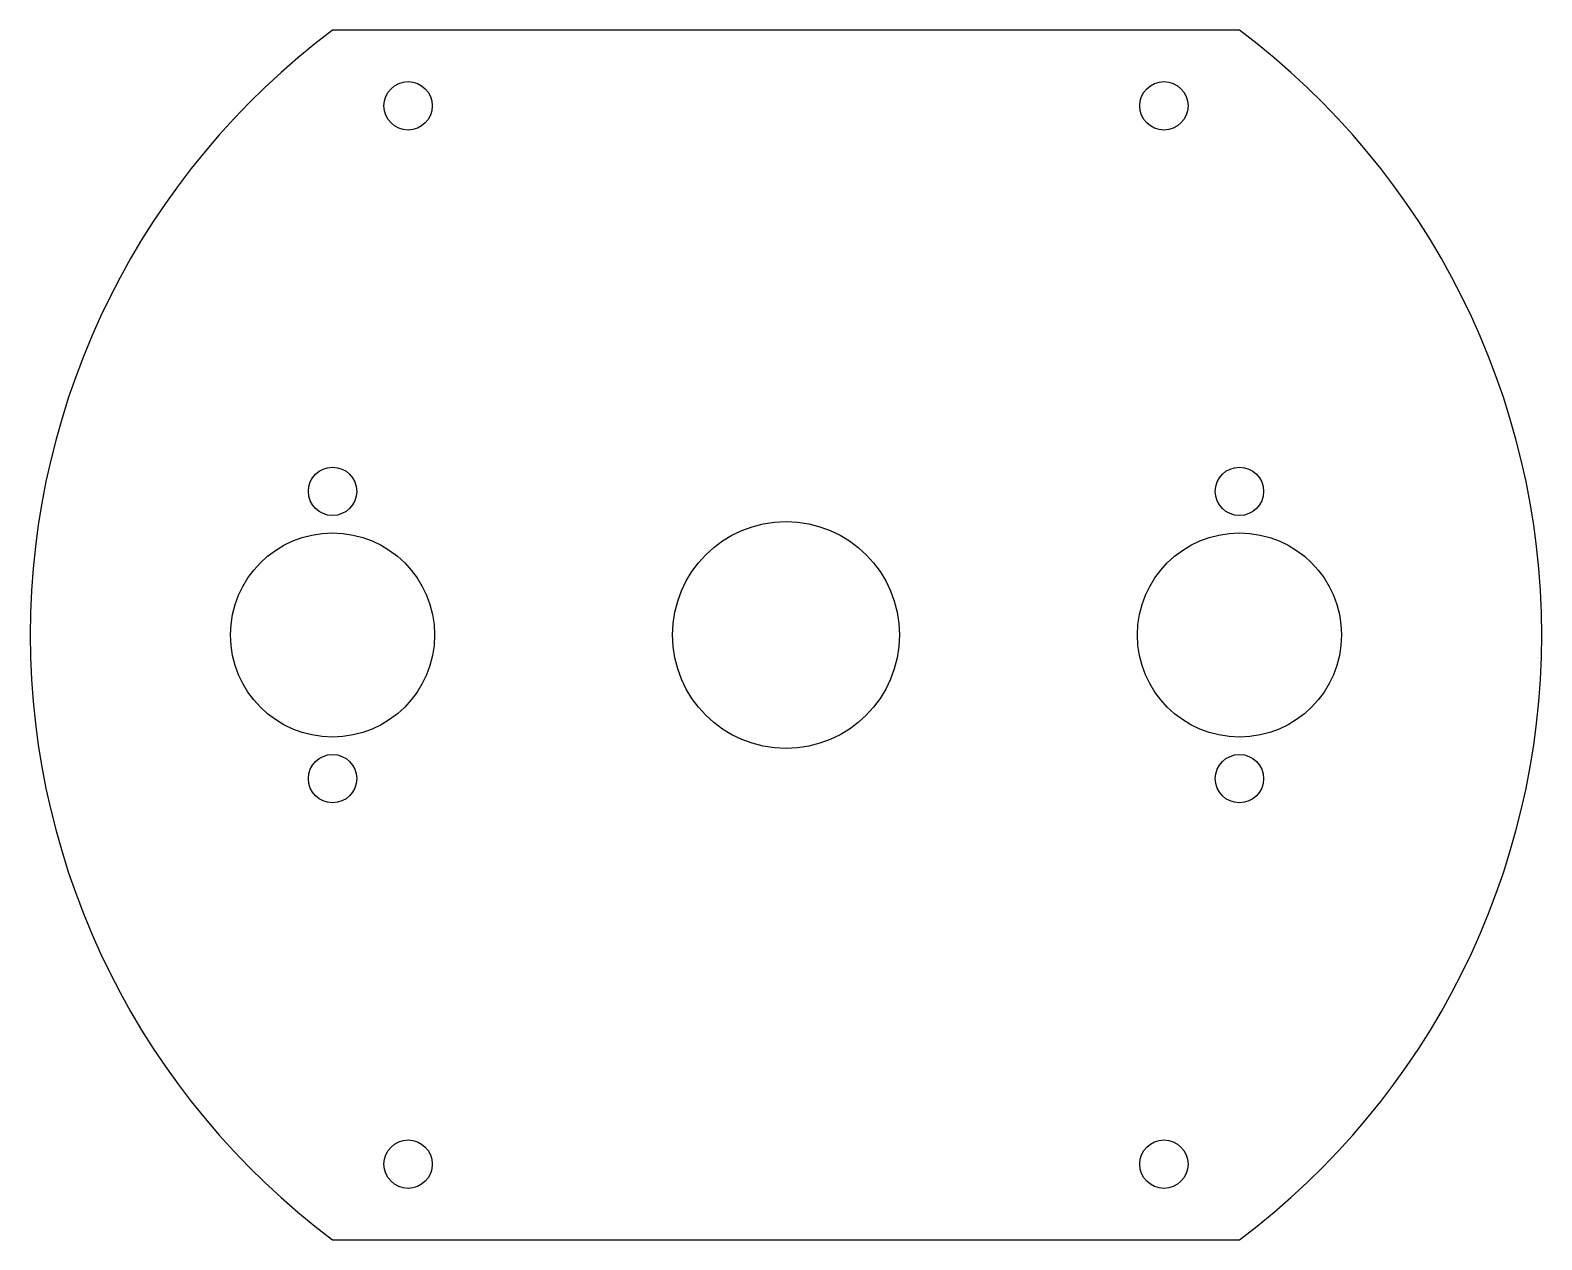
# Model space of a CAD drawing. Header units: millimetres. Extents: x -50 to 50, y -40 to 40.
import ezdxf

# ---------------------------------------------------------------- set-up
doc = ezdxf.new("R2010")
doc.units = ezdxf.units.MM
doc.layers.get('0').update_dxf_attribs({"linetype": 'CONTINUOUS'})

msp = doc.modelspace()

# ---------------------------------------------------------------- linework, layer by layer
msp.add_lwpolyline([(30, 40), (-30, 40, 0.5), (-30, -40), (30, -40, 0.5)], format="xyb", close=True)
for centre, radius in [((-25, 35), 1.6), ((25, 35), 1.6), ((-30, 9.5), 1.6), ((30, 9.5), 1.6), ((0, 0), 7.5), ((-30, 0), 6.75), ((30, 0), 6.75), ((-30, -9.5), 1.6), ((30, -9.5), 1.6), ((-25, -35), 1.6), ((25, -35), 1.6)]:
    msp.add_circle(centre, radius)

doc.saveas('drawing.dxf')
